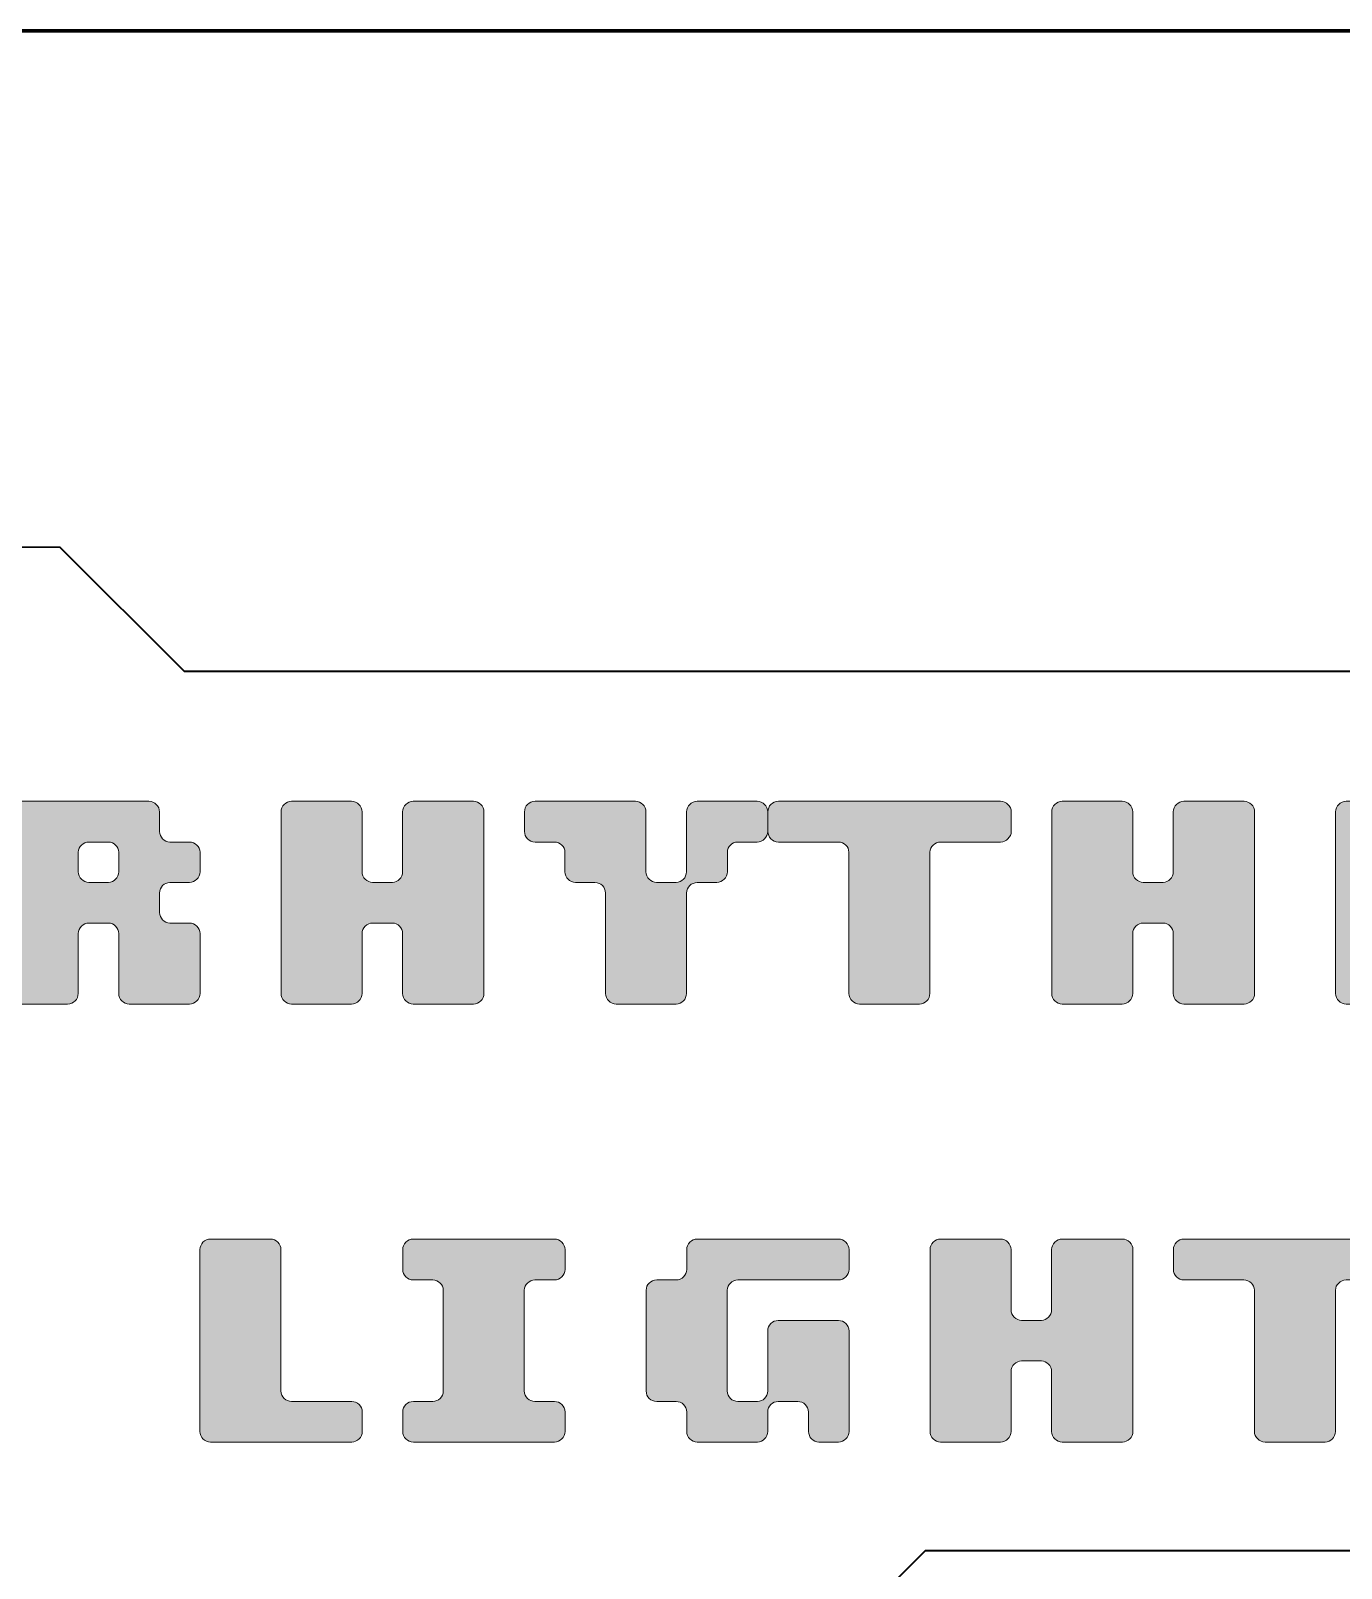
# Model space of a CAD drawing. Header units: millimetres. Extents: x -101 to 399, y 2 to 209.
# Drawn here: x 78.5 to 139, y 137.8 to 208.7 of the extents above; entities that cross this region are included whole.
import ezdxf

# ---------------------------------------------------------------- set-up
doc = ezdxf.new("R2010")
doc.units = ezdxf.units.MM
doc.header["$MEASUREMENT"] = 0
doc.layers.add('Layer 2 copy', color=7, linetype='Continuous')

# ---------------------------------------------------------------- blocks, each defined once
blk = doc.blocks.new('block 10')
at = {"color": 1, "lineweight": 70, "true_color": 0xff0000}
blk.add_open_spline([(398.696, 25.411), (398.696, 25.411), (395.696, 25.411), (395.696, 25.411), (395.696, 25.411), (395.696, 48.3), (395.696, 48.3), (395.696, 48.3), (398.696, 48.3), (398.696, 48.3), (398.696, 48.3), (398.696, 71.189), (398.696, 71.189), (398.696, 71.189), (395.696, 71.189), (395.696, 71.189), (395.696, 71.189), (395.696, 94.078), (395.696, 94.078), (395.696, 94.078), (398.696, 94.078), (398.696, 94.078), (398.696, 94.078), (398.696, 116.967), (398.696, 116.967), (398.696, 116.967), (395.696, 116.967), (395.696, 116.967), (395.696, 116.967), (395.696, 139.855), (395.696, 139.855), (395.696, 139.855), (398.696, 139.855), (398.696, 139.855), (398.696, 139.855), (398.696, 162.744), (398.696, 162.744), (398.696, 162.744), (395.696, 162.744), (395.696, 162.744), (395.696, 162.744), (395.696, 185.633), (395.696, 185.633), (395.696, 185.633), (398.696, 185.633), (398.696, 185.633), (398.696, 185.633), (398.696, 208.732), (398.696, 208.732), (398.696, 208.732), (395.696, 208.732), (395.696, 208.732), (395.696, 208.733), (-101.304, 208.733), (-101.304, 208.733), (-101.304, 208.733), (-101.304, 185.633), (-101.304, 185.633), (-101.304, 185.633), (-98.304, 185.633), (-98.304, 185.633), (-98.304, 185.633), (-98.304, 162.744), (-98.304, 162.744), (-98.304, 162.744), (-101.304, 162.744), (-101.304, 162.744), (-101.304, 162.744), (-101.304, 139.855), (-101.304, 139.855), (-101.304, 139.855), (-98.304, 139.855), (-98.304, 139.855), (-98.304, 139.855), (-98.304, 116.967), (-98.304, 116.967), (-98.304, 116.967), (-101.304, 116.967), (-101.304, 116.967), (-101.304, 116.967), (-101.304, 94.078), (-101.304, 94.078), (-101.304, 94.078), (-98.304, 94.078), (-98.304, 94.078), (-98.304, 94.078), (-98.304, 71.189), (-98.304, 71.189), (-98.304, 71.189), (-101.304, 71.189), (-101.304, 71.189), (-101.304, 71.189), (-101.304, 48.3), (-101.304, 48.3), (-101.304, 48.3), (-98.304, 48.3), (-98.304, 48.3), (-98.304, 48.3), (-98.304, 25.411), (-98.304, 25.411), (-98.304, 25.411), (-101.304, 25.411), (-101.304, 25.411), (-101.304, 25.411), (-101.304, 1.522), (-101.304, 1.522), (-101.304, 1.522), (398.696, 1.522), (398.696, 1.522), (398.696, 1.522), (398.696, 25.411), (398.696, 25.411)], degree=3, knots=[0, 0, 0, 0, 1, 1, 1, 2, 2, 2, 3, 3, 3, 4, 4, 4, 5, 5, 5, 6, 6, 6, 7, 7, 7, 8, 8, 8, 9, 9, 9, 10, 10, 10, 11, 11, 11, 12, 12, 12, 13, 13, 13, 14, 14, 14, 15, 15, 15, 16, 16, 16, 17, 17, 17, 18, 18, 18, 19, 19, 19, 20, 20, 20, 21, 21, 21, 22, 22, 22, 23, 23, 23, 24, 24, 24, 25, 25, 25, 26, 26, 26, 27, 27, 27, 28, 28, 28, 29, 29, 29, 30, 30, 30, 31, 31, 31, 32, 32, 32, 33, 33, 33, 34, 34, 34, 35, 35, 35, 36, 36, 36, 37, 37, 37, 37], dxfattribs=at)
blk = doc.blocks.new('block 11')
at = {"layer": 'Layer 2 copy', "true_color": 0xffffff}
h = blk.add_hatch(color=7, dxfattribs=at)
h.dxf.hatch_style = 2
edge = h.paths.add_edge_path()
edge.add_spline(control_points=[(76.952, 164.302), (76.952, 164.302), (76.952, 172.69), (76.952, 172.69), (76.952, 172.943), (77.171, 173.179), (77.441, 173.179), (77.441, 173.179), (83.959, 173.179), (83.959, 173.179), (84.212, 173.179), (84.447, 172.943), (84.447, 172.69), (84.447, 172.69), (84.447, 171.781), (84.447, 171.781), (84.447, 171.528), (84.666, 171.292), (84.919, 171.292), (84.919, 171.292), (85.829, 171.292), (85.829, 171.292), (86.081, 171.292), (86.317, 171.073), (86.317, 170.821), (86.317, 170.821), (86.317, 169.911), (86.317, 169.911), (86.317, 169.659), (86.081, 169.423), (85.829, 169.423), (85.829, 169.423), (84.919, 169.423), (84.919, 169.423), (84.666, 169.423), (84.447, 169.204), (84.447, 168.934), (84.447, 168.934), (84.447, 168.042), (84.447, 168.042), (84.447, 167.789), (84.666, 167.553), (84.919, 167.553), (84.919, 167.553), (85.829, 167.553), (85.829, 167.553), (86.081, 167.553), (86.317, 167.334), (86.317, 167.065), (86.317, 167.065), (86.317, 164.302), (86.317, 164.302), (86.317, 164.033), (86.081, 163.814), (85.829, 163.814), (85.829, 163.814), (83.05, 163.814), (83.05, 163.814), (82.797, 163.814), (82.561, 164.033), (82.561, 164.302), (82.561, 164.302), (82.561, 167.065), (82.561, 167.065), (82.561, 167.334), (82.342, 167.553), (82.089, 167.553), (82.089, 167.553), (81.18, 167.553), (81.18, 167.553), (80.927, 167.553), (80.691, 167.334), (80.691, 167.065), (80.691, 167.065), (80.691, 164.302), (80.691, 164.302), (80.691, 164.033), (80.472, 163.814), (80.203, 163.814), (80.203, 163.814), (77.441, 163.814), (77.441, 163.814), (77.171, 163.814), (76.952, 164.033), (76.952, 164.302)], knot_values=[0, 0, 0, 0, 1, 1, 1, 2, 2, 2, 3, 3, 3, 4, 4, 4, 5, 5, 5, 6, 6, 6, 7, 7, 7, 8, 8, 8, 9, 9, 9, 10, 10, 10, 11, 11, 11, 12, 12, 12, 13, 13, 13, 14, 14, 14, 15, 15, 15, 16, 16, 16, 17, 17, 17, 18, 18, 18, 19, 19, 19, 20, 20, 20, 21, 21, 21, 22, 22, 22, 23, 23, 23, 24, 24, 24, 25, 25, 25, 26, 26, 26, 27, 27, 27, 28, 28, 28, 28], degree=3, periodic=1)
edge = h.paths.add_edge_path()
edge.add_spline(control_points=[(82.089, 169.423), (82.342, 169.423), (82.561, 169.659), (82.561, 169.911), (82.561, 169.911), (82.561, 170.821), (82.561, 170.821), (82.561, 171.073), (82.342, 171.292), (82.089, 171.292), (82.089, 171.292), (81.18, 171.292), (81.18, 171.292), (80.927, 171.292), (80.691, 171.073), (80.691, 170.821), (80.691, 170.821), (80.691, 169.911), (80.691, 169.911), (80.691, 169.659), (80.927, 169.423), (81.18, 169.423), (81.18, 169.423), (82.089, 169.423), (82.089, 169.423)], knot_values=[0, 0, 0, 0, 1, 1, 1, 2, 2, 2, 3, 3, 3, 4, 4, 4, 5, 5, 5, 6, 6, 6, 7, 7, 7, 8, 8, 8, 8], degree=3, periodic=1)
h = blk.add_hatch(color=7, dxfattribs=at)
h.dxf.hatch_style = 2
edge = h.paths.add_edge_path()
edge.add_spline(control_points=[(90.057, 164.302), (90.057, 164.302), (90.057, 172.69), (90.057, 172.69), (90.057, 172.943), (90.276, 173.179), (90.545, 173.179), (90.545, 173.179), (93.307, 173.179), (93.307, 173.179), (93.577, 173.179), (93.796, 172.943), (93.796, 172.69), (93.796, 172.69), (93.796, 169.911), (93.796, 169.911), (93.796, 169.659), (94.032, 169.423), (94.284, 169.423), (94.284, 169.423), (95.194, 169.423), (95.194, 169.423), (95.447, 169.423), (95.665, 169.659), (95.665, 169.911), (95.665, 169.911), (95.665, 172.69), (95.665, 172.69), (95.665, 172.943), (95.901, 173.179), (96.154, 173.179), (96.154, 173.179), (98.933, 173.179), (98.933, 173.179), (99.186, 173.179), (99.421, 172.943), (99.421, 172.69), (99.421, 172.69), (99.421, 164.302), (99.421, 164.302), (99.421, 164.033), (99.186, 163.814), (98.933, 163.814), (98.933, 163.814), (96.154, 163.814), (96.154, 163.814), (95.901, 163.814), (95.665, 164.033), (95.665, 164.302), (95.665, 164.302), (95.665, 167.065), (95.665, 167.065), (95.665, 167.334), (95.447, 167.553), (95.194, 167.553), (95.194, 167.553), (94.284, 167.553), (94.284, 167.553), (94.032, 167.553), (93.796, 167.334), (93.796, 167.065), (93.796, 167.065), (93.796, 164.302), (93.796, 164.302), (93.796, 164.033), (93.577, 163.814), (93.307, 163.814), (93.307, 163.814), (90.545, 163.814), (90.545, 163.814), (90.276, 163.814), (90.057, 164.033), (90.057, 164.302)], knot_values=[0, 0, 0, 0, 1, 1, 1, 2, 2, 2, 3, 3, 3, 4, 4, 4, 5, 5, 5, 6, 6, 6, 7, 7, 7, 8, 8, 8, 9, 9, 9, 10, 10, 10, 11, 11, 11, 12, 12, 12, 13, 13, 13, 14, 14, 14, 15, 15, 15, 16, 16, 16, 17, 17, 17, 18, 18, 18, 19, 19, 19, 20, 20, 20, 21, 21, 21, 22, 22, 22, 23, 23, 23, 24, 24, 24, 24], degree=3, periodic=1)
h = blk.add_hatch(color=7, dxfattribs=at)
h.dxf.hatch_style = 2
edge = h.paths.add_edge_path()
edge.add_spline(control_points=[(105.031, 164.302), (105.031, 164.302), (105.031, 168.934), (105.031, 168.934), (105.031, 169.204), (104.812, 169.423), (104.542, 169.423), (104.542, 169.423), (103.649, 169.423), (103.649, 169.423), (103.38, 169.423), (103.161, 169.659), (103.161, 169.911), (103.161, 169.911), (103.161, 170.821), (103.161, 170.821), (103.161, 171.073), (102.942, 171.292), (102.673, 171.292), (102.673, 171.292), (101.78, 171.292), (101.78, 171.292), (101.51, 171.292), (101.291, 171.528), (101.291, 171.781), (101.291, 171.781), (101.291, 172.69), (101.291, 172.69), (101.291, 172.943), (101.51, 173.179), (101.78, 173.179), (101.78, 173.179), (106.412, 173.179), (106.412, 173.179), (106.681, 173.179), (106.9, 172.943), (106.9, 172.69), (106.9, 172.69), (106.9, 169.911), (106.9, 169.911), (106.9, 169.659), (107.136, 169.423), (107.389, 169.423), (107.389, 169.423), (108.298, 169.423), (108.298, 169.423), (108.551, 169.423), (108.77, 169.659), (108.77, 169.911), (108.77, 169.911), (108.77, 172.69), (108.77, 172.69), (108.77, 172.943), (109.006, 173.179), (109.258, 173.179), (109.258, 173.179), (112.037, 173.179), (112.037, 173.179), (112.29, 173.179), (112.526, 172.943), (112.526, 172.69), (112.526, 172.69), (112.526, 171.781), (112.526, 171.781), (112.526, 171.528), (112.29, 171.292), (112.037, 171.292), (112.037, 171.292), (111.128, 171.292), (111.128, 171.292), (110.875, 171.292), (110.656, 171.073), (110.656, 170.821), (110.656, 170.821), (110.656, 169.911), (110.656, 169.911), (110.656, 169.659), (110.42, 169.423), (110.168, 169.423), (110.168, 169.423), (109.258, 169.423), (109.258, 169.423), (109.006, 169.423), (108.77, 169.204), (108.77, 168.934), (108.77, 168.934), (108.77, 164.302), (108.77, 164.302), (108.77, 164.033), (108.551, 163.814), (108.298, 163.814), (108.298, 163.814), (105.519, 163.814), (105.519, 163.814), (105.266, 163.814), (105.031, 164.033), (105.031, 164.302)], knot_values=[0, 0, 0, 0, 1, 1, 1, 2, 2, 2, 3, 3, 3, 4, 4, 4, 5, 5, 5, 6, 6, 6, 7, 7, 7, 8, 8, 8, 9, 9, 9, 10, 10, 10, 11, 11, 11, 12, 12, 12, 13, 13, 13, 14, 14, 14, 15, 15, 15, 16, 16, 16, 17, 17, 17, 18, 18, 18, 19, 19, 19, 20, 20, 20, 21, 21, 21, 22, 22, 22, 23, 23, 23, 24, 24, 24, 25, 25, 25, 26, 26, 26, 27, 27, 27, 28, 28, 28, 29, 29, 29, 30, 30, 30, 31, 31, 31, 32, 32, 32, 32], degree=3, periodic=1)
h = blk.add_hatch(color=7, dxfattribs=at)
h.dxf.hatch_style = 2
edge = h.paths.add_edge_path()
edge.add_spline(control_points=[(116.265, 164.302), (116.265, 164.302), (116.265, 170.821), (116.265, 170.821), (116.265, 171.073), (116.046, 171.292), (115.777, 171.292), (115.777, 171.292), (113.015, 171.292), (113.015, 171.292), (112.745, 171.292), (112.526, 171.528), (112.526, 171.781), (112.526, 171.781), (112.526, 172.69), (112.526, 172.69), (112.526, 172.943), (112.745, 173.179), (113.015, 173.179), (113.015, 173.179), (123.272, 173.179), (123.272, 173.179), (123.525, 173.179), (123.761, 172.943), (123.761, 172.69), (123.761, 172.69), (123.761, 171.781), (123.761, 171.781), (123.761, 171.528), (123.525, 171.292), (123.272, 171.292), (123.272, 171.292), (120.493, 171.292), (120.493, 171.292), (120.241, 171.292), (120.005, 171.073), (120.005, 170.821), (120.005, 170.821), (120.005, 164.302), (120.005, 164.302), (120.005, 164.033), (119.786, 163.814), (119.533, 163.814), (119.533, 163.814), (116.754, 163.814), (116.754, 163.814), (116.501, 163.814), (116.265, 164.033), (116.265, 164.302)], knot_values=[0, 0, 0, 0, 1, 1, 1, 2, 2, 2, 3, 3, 3, 4, 4, 4, 5, 5, 5, 6, 6, 6, 7, 7, 7, 8, 8, 8, 9, 9, 9, 10, 10, 10, 11, 11, 11, 12, 12, 12, 13, 13, 13, 14, 14, 14, 15, 15, 15, 16, 16, 16, 16], degree=3, periodic=1)
h = blk.add_hatch(color=7, dxfattribs=at)
h.dxf.hatch_style = 2
edge = h.paths.add_edge_path()
edge.add_spline(control_points=[(125.631, 164.302), (125.631, 164.302), (125.631, 172.69), (125.631, 172.69), (125.631, 172.943), (125.85, 173.179), (126.119, 173.179), (126.119, 173.179), (128.882, 173.179), (128.882, 173.179), (129.151, 173.179), (129.37, 172.943), (129.37, 172.69), (129.37, 172.69), (129.37, 169.911), (129.37, 169.911), (129.37, 169.659), (129.606, 169.423), (129.858, 169.423), (129.858, 169.423), (130.768, 169.423), (130.768, 169.423), (131.021, 169.423), (131.24, 169.659), (131.24, 169.911), (131.24, 169.911), (131.24, 172.69), (131.24, 172.69), (131.24, 172.943), (131.475, 173.179), (131.728, 173.179), (131.728, 173.179), (134.507, 173.179), (134.507, 173.179), (134.76, 173.179), (134.996, 172.943), (134.996, 172.69), (134.996, 172.69), (134.996, 164.302), (134.996, 164.302), (134.996, 164.033), (134.76, 163.814), (134.507, 163.814), (134.507, 163.814), (131.728, 163.814), (131.728, 163.814), (131.475, 163.814), (131.24, 164.033), (131.24, 164.302), (131.24, 164.302), (131.24, 167.065), (131.24, 167.065), (131.24, 167.334), (131.021, 167.553), (130.768, 167.553), (130.768, 167.553), (129.858, 167.553), (129.858, 167.553), (129.606, 167.553), (129.37, 167.334), (129.37, 167.065), (129.37, 167.065), (129.37, 164.302), (129.37, 164.302), (129.37, 164.033), (129.151, 163.814), (128.882, 163.814), (128.882, 163.814), (126.119, 163.814), (126.119, 163.814), (125.85, 163.814), (125.631, 164.033), (125.631, 164.302)], knot_values=[0, 0, 0, 0, 1, 1, 1, 2, 2, 2, 3, 3, 3, 4, 4, 4, 5, 5, 5, 6, 6, 6, 7, 7, 7, 8, 8, 8, 9, 9, 9, 10, 10, 10, 11, 11, 11, 12, 12, 12, 13, 13, 13, 14, 14, 14, 15, 15, 15, 16, 16, 16, 17, 17, 17, 18, 18, 18, 19, 19, 19, 20, 20, 20, 21, 21, 21, 22, 22, 22, 23, 23, 23, 24, 24, 24, 24], degree=3, periodic=1)
h = blk.add_hatch(color=7, dxfattribs=at)
h.dxf.hatch_style = 2
edge = h.paths.add_edge_path()
edge.add_spline(control_points=[(138.735, 164.302), (138.735, 164.302), (138.735, 172.69), (138.735, 172.69), (138.735, 172.943), (138.954, 173.179), (139.224, 173.179), (139.224, 173.179), (140.116, 173.179), (140.116, 173.179), (140.386, 173.179), (140.605, 172.943), (140.605, 172.69), (140.605, 172.69), (140.605, 171.781), (140.605, 171.781), (140.605, 171.528), (140.84, 171.292), (141.093, 171.292), (141.093, 171.292), (141.986, 171.292), (141.986, 171.292), (142.255, 171.292), (142.474, 171.073), (142.474, 170.821), (142.474, 170.821), (142.474, 169.911), (142.474, 169.911), (142.474, 169.659), (142.71, 169.423), (142.963, 169.423), (142.963, 169.423), (143.872, 169.423), (143.872, 169.423), (144.125, 169.423), (144.344, 169.659), (144.344, 169.911), (144.344, 169.911), (144.344, 170.821), (144.344, 170.821), (144.344, 171.073), (144.58, 171.292), (144.833, 171.292), (144.833, 171.292), (145.742, 171.292), (145.742, 171.292), (145.995, 171.292), (146.23, 171.528), (146.23, 171.781), (146.23, 171.781), (146.23, 172.69), (146.23, 172.69), (146.23, 172.943), (146.449, 173.179), (146.702, 173.179), (146.702, 173.179), (149.481, 173.179), (149.481, 173.179), (149.734, 173.179), (149.97, 172.943), (149.97, 172.69), (149.97, 172.69), (149.97, 164.302), (149.97, 164.302), (149.97, 164.033), (149.734, 163.814), (149.481, 163.814), (149.481, 163.814), (146.702, 163.814), (146.702, 163.814), (146.449, 163.814), (146.23, 164.033), (146.23, 164.302), (146.23, 164.302), (146.23, 167.065), (146.23, 167.065), (146.23, 167.334), (145.995, 167.553), (145.742, 167.553), (145.742, 167.553), (144.833, 167.553), (144.833, 167.553), (144.58, 167.553), (144.344, 167.334), (144.344, 167.065), (144.344, 167.065), (144.344, 166.172), (144.344, 166.172), (144.344, 165.903), (144.125, 165.684), (143.872, 165.684), (143.872, 165.684), (142.963, 165.684), (142.963, 165.684), (142.71, 165.684), (142.474, 165.903), (142.474, 166.172), (142.474, 166.172), (142.474, 167.065), (142.474, 167.065), (142.474, 167.334), (142.255, 167.553), (141.986, 167.553), (141.986, 167.553), (141.093, 167.553), (141.093, 167.553), (140.84, 167.553), (140.605, 167.334), (140.605, 167.065), (140.605, 167.065), (140.605, 164.302), (140.605, 164.302), (140.605, 164.033), (140.386, 163.814), (140.116, 163.814), (140.116, 163.814), (139.224, 163.814), (139.224, 163.814), (138.954, 163.814), (138.735, 164.033), (138.735, 164.302)], knot_values=[0, 0, 0, 0, 1, 1, 1, 2, 2, 2, 3, 3, 3, 4, 4, 4, 5, 5, 5, 6, 6, 6, 7, 7, 7, 8, 8, 8, 9, 9, 9, 10, 10, 10, 11, 11, 11, 12, 12, 12, 13, 13, 13, 14, 14, 14, 15, 15, 15, 16, 16, 16, 17, 17, 17, 18, 18, 18, 19, 19, 19, 20, 20, 20, 21, 21, 21, 22, 22, 22, 23, 23, 23, 24, 24, 24, 25, 25, 25, 26, 26, 26, 27, 27, 27, 28, 28, 28, 29, 29, 29, 30, 30, 30, 31, 31, 31, 32, 32, 32, 33, 33, 33, 34, 34, 34, 35, 35, 35, 36, 36, 36, 37, 37, 37, 38, 38, 38, 39, 39, 39, 40, 40, 40, 40], degree=3, periodic=1)
h = blk.add_hatch(color=7, dxfattribs=at)
h.dxf.hatch_style = 2
edge = h.paths.add_edge_path()
edge.add_spline(control_points=[(86.309, 144.09), (86.309, 144.09), (86.309, 152.478), (86.309, 152.478), (86.309, 152.73), (86.528, 152.966), (86.797, 152.966), (86.797, 152.966), (89.56, 152.966), (89.56, 152.966), (89.829, 152.966), (90.048, 152.73), (90.048, 152.478), (90.048, 152.478), (90.048, 145.959), (90.048, 145.959), (90.048, 145.69), (90.284, 145.471), (90.537, 145.471), (90.537, 145.471), (93.316, 145.471), (93.316, 145.471), (93.568, 145.471), (93.804, 145.252), (93.804, 144.983), (93.804, 144.983), (93.804, 144.09), (93.804, 144.09), (93.804, 143.82), (93.568, 143.601), (93.316, 143.601), (93.316, 143.601), (86.797, 143.601), (86.797, 143.601), (86.528, 143.601), (86.309, 143.82), (86.309, 144.09)], knot_values=[0, 0, 0, 0, 1, 1, 1, 2, 2, 2, 3, 3, 3, 4, 4, 4, 5, 5, 5, 6, 6, 6, 7, 7, 7, 8, 8, 8, 9, 9, 9, 10, 10, 10, 11, 11, 11, 12, 12, 12, 12], degree=3, periodic=1)
h = blk.add_hatch(color=7, dxfattribs=at)
h.dxf.hatch_style = 2
edge = h.paths.add_edge_path()
edge.add_spline(control_points=[(95.674, 144.09), (95.674, 144.09), (95.674, 144.983), (95.674, 144.983), (95.674, 145.252), (95.893, 145.471), (96.163, 145.471), (96.163, 145.471), (97.055, 145.471), (97.055, 145.471), (97.325, 145.471), (97.544, 145.69), (97.544, 145.959), (97.544, 145.959), (97.544, 150.608), (97.544, 150.608), (97.544, 150.861), (97.325, 151.08), (97.055, 151.08), (97.055, 151.08), (96.163, 151.08), (96.163, 151.08), (95.893, 151.08), (95.674, 151.316), (95.674, 151.568), (95.674, 151.568), (95.674, 152.478), (95.674, 152.478), (95.674, 152.73), (95.893, 152.966), (96.163, 152.966), (96.163, 152.966), (102.681, 152.966), (102.681, 152.966), (102.934, 152.966), (103.169, 152.73), (103.169, 152.478), (103.169, 152.478), (103.169, 151.568), (103.169, 151.568), (103.169, 151.316), (102.934, 151.08), (102.681, 151.08), (102.681, 151.08), (101.772, 151.08), (101.772, 151.08), (101.519, 151.08), (101.283, 150.861), (101.283, 150.608), (101.283, 150.608), (101.283, 145.959), (101.283, 145.959), (101.283, 145.69), (101.519, 145.471), (101.772, 145.471), (101.772, 145.471), (102.681, 145.471), (102.681, 145.471), (102.934, 145.471), (103.169, 145.252), (103.169, 144.983), (103.169, 144.983), (103.169, 144.09), (103.169, 144.09), (103.169, 143.82), (102.934, 143.601), (102.681, 143.601), (102.681, 143.601), (96.163, 143.601), (96.163, 143.601), (95.893, 143.601), (95.674, 143.82), (95.674, 144.09)], knot_values=[0, 0, 0, 0, 1, 1, 1, 2, 2, 2, 3, 3, 3, 4, 4, 4, 5, 5, 5, 6, 6, 6, 7, 7, 7, 8, 8, 8, 9, 9, 9, 10, 10, 10, 11, 11, 11, 12, 12, 12, 13, 13, 13, 14, 14, 14, 15, 15, 15, 16, 16, 16, 17, 17, 17, 18, 18, 18, 19, 19, 19, 20, 20, 20, 21, 21, 21, 22, 22, 22, 23, 23, 23, 24, 24, 24, 24], degree=3, periodic=1)
h = blk.add_hatch(color=7, dxfattribs=at)
h.dxf.hatch_style = 2
edge = h.paths.add_edge_path()
edge.add_spline(control_points=[(108.779, 144.09), (108.779, 144.09), (108.779, 144.983), (108.779, 144.983), (108.779, 145.252), (108.56, 145.471), (108.29, 145.471), (108.29, 145.471), (107.397, 145.471), (107.397, 145.471), (107.128, 145.471), (106.909, 145.69), (106.909, 145.959), (106.909, 145.959), (106.909, 150.608), (106.909, 150.608), (106.909, 150.861), (107.128, 151.08), (107.397, 151.08), (107.397, 151.08), (108.29, 151.08), (108.29, 151.08), (108.56, 151.08), (108.779, 151.316), (108.779, 151.568), (108.779, 151.568), (108.779, 152.478), (108.779, 152.478), (108.779, 152.73), (109.014, 152.966), (109.267, 152.966), (109.267, 152.966), (115.785, 152.966), (115.785, 152.966), (116.038, 152.966), (116.274, 152.73), (116.274, 152.478), (116.274, 152.478), (116.274, 151.568), (116.274, 151.568), (116.274, 151.316), (116.038, 151.08), (115.785, 151.08), (115.785, 151.08), (111.137, 151.08), (111.137, 151.08), (110.884, 151.08), (110.648, 150.861), (110.648, 150.608), (110.648, 150.608), (110.648, 145.959), (110.648, 145.959), (110.648, 145.69), (110.884, 145.471), (111.137, 145.471), (111.137, 145.471), (112.046, 145.471), (112.046, 145.471), (112.299, 145.471), (112.518, 145.69), (112.518, 145.959), (112.518, 145.959), (112.518, 148.722), (112.518, 148.722), (112.518, 148.991), (112.754, 149.21), (113.006, 149.21), (113.006, 149.21), (115.785, 149.21), (115.785, 149.21), (116.038, 149.21), (116.274, 148.991), (116.274, 148.722), (116.274, 148.722), (116.274, 144.09), (116.274, 144.09), (116.274, 143.82), (116.038, 143.601), (115.785, 143.601), (115.785, 143.601), (114.876, 143.601), (114.876, 143.601), (114.623, 143.601), (114.404, 143.82), (114.404, 144.09), (114.404, 144.09), (114.404, 144.983), (114.404, 144.983), (114.404, 145.252), (114.168, 145.471), (113.916, 145.471), (113.916, 145.471), (113.006, 145.471), (113.006, 145.471), (112.754, 145.471), (112.518, 145.252), (112.518, 144.983), (112.518, 144.983), (112.518, 144.09), (112.518, 144.09), (112.518, 143.82), (112.299, 143.601), (112.046, 143.601), (112.046, 143.601), (109.267, 143.601), (109.267, 143.601), (109.014, 143.601), (108.779, 143.82), (108.779, 144.09)], knot_values=[0, 0, 0, 0, 1, 1, 1, 2, 2, 2, 3, 3, 3, 4, 4, 4, 5, 5, 5, 6, 6, 6, 7, 7, 7, 8, 8, 8, 9, 9, 9, 10, 10, 10, 11, 11, 11, 12, 12, 12, 13, 13, 13, 14, 14, 14, 15, 15, 15, 16, 16, 16, 17, 17, 17, 18, 18, 18, 19, 19, 19, 20, 20, 20, 21, 21, 21, 22, 22, 22, 23, 23, 23, 24, 24, 24, 25, 25, 25, 26, 26, 26, 27, 27, 27, 28, 28, 28, 29, 29, 29, 30, 30, 30, 31, 31, 31, 32, 32, 32, 33, 33, 33, 34, 34, 34, 35, 35, 35, 36, 36, 36, 36], degree=3, periodic=1)
h = blk.add_hatch(color=7, dxfattribs=at)
h.dxf.hatch_style = 2
edge = h.paths.add_edge_path()
edge.add_spline(control_points=[(120.014, 144.09), (120.014, 144.09), (120.014, 152.478), (120.014, 152.478), (120.014, 152.73), (120.232, 152.966), (120.502, 152.966), (120.502, 152.966), (123.264, 152.966), (123.264, 152.966), (123.534, 152.966), (123.753, 152.73), (123.753, 152.478), (123.753, 152.478), (123.753, 149.699), (123.753, 149.699), (123.753, 149.446), (123.988, 149.21), (124.241, 149.21), (124.241, 149.21), (125.151, 149.21), (125.151, 149.21), (125.403, 149.21), (125.622, 149.446), (125.622, 149.699), (125.622, 149.699), (125.622, 152.478), (125.622, 152.478), (125.622, 152.73), (125.858, 152.966), (126.111, 152.966), (126.111, 152.966), (128.89, 152.966), (128.89, 152.966), (129.143, 152.966), (129.378, 152.73), (129.378, 152.478), (129.378, 152.478), (129.378, 144.09), (129.378, 144.09), (129.378, 143.82), (129.143, 143.601), (128.89, 143.601), (128.89, 143.601), (126.111, 143.601), (126.111, 143.601), (125.858, 143.601), (125.622, 143.82), (125.622, 144.09), (125.622, 144.09), (125.622, 146.852), (125.622, 146.852), (125.622, 147.122), (125.403, 147.341), (125.151, 147.341), (125.151, 147.341), (124.241, 147.341), (124.241, 147.341), (123.988, 147.341), (123.753, 147.122), (123.753, 146.852), (123.753, 146.852), (123.753, 144.09), (123.753, 144.09), (123.753, 143.82), (123.534, 143.601), (123.264, 143.601), (123.264, 143.601), (120.502, 143.601), (120.502, 143.601), (120.232, 143.601), (120.014, 143.82), (120.014, 144.09)], knot_values=[0, 0, 0, 0, 1, 1, 1, 2, 2, 2, 3, 3, 3, 4, 4, 4, 5, 5, 5, 6, 6, 6, 7, 7, 7, 8, 8, 8, 9, 9, 9, 10, 10, 10, 11, 11, 11, 12, 12, 12, 13, 13, 13, 14, 14, 14, 15, 15, 15, 16, 16, 16, 17, 17, 17, 18, 18, 18, 19, 19, 19, 20, 20, 20, 21, 21, 21, 22, 22, 22, 23, 23, 23, 24, 24, 24, 24], degree=3, periodic=1)
h = blk.add_hatch(color=7, dxfattribs=at)
h.dxf.hatch_style = 2
edge = h.paths.add_edge_path()
edge.add_spline(control_points=[(134.987, 144.09), (134.987, 144.09), (134.987, 150.608), (134.987, 150.608), (134.987, 150.861), (134.769, 151.08), (134.499, 151.08), (134.499, 151.08), (131.737, 151.08), (131.737, 151.08), (131.467, 151.08), (131.248, 151.316), (131.248, 151.568), (131.248, 151.568), (131.248, 152.478), (131.248, 152.478), (131.248, 152.73), (131.467, 152.966), (131.737, 152.966), (131.737, 152.966), (141.994, 152.966), (141.994, 152.966), (142.247, 152.966), (142.483, 152.73), (142.483, 152.478), (142.483, 152.478), (142.483, 151.568), (142.483, 151.568), (142.483, 151.316), (142.247, 151.08), (141.994, 151.08), (141.994, 151.08), (139.215, 151.08), (139.215, 151.08), (138.963, 151.08), (138.727, 150.861), (138.727, 150.608), (138.727, 150.608), (138.727, 144.09), (138.727, 144.09), (138.727, 143.82), (138.508, 143.601), (138.255, 143.601), (138.255, 143.601), (135.476, 143.601), (135.476, 143.601), (135.223, 143.601), (134.987, 143.82), (134.987, 144.09)], knot_values=[0, 0, 0, 0, 1, 1, 1, 2, 2, 2, 3, 3, 3, 4, 4, 4, 5, 5, 5, 6, 6, 6, 7, 7, 7, 8, 8, 8, 9, 9, 9, 10, 10, 10, 11, 11, 11, 12, 12, 12, 13, 13, 13, 14, 14, 14, 15, 15, 15, 16, 16, 16, 16], degree=3, periodic=1)
at = {"layer": 'Layer 2 copy', "lineweight": 0}
for points, knots in [([(76.952, 164.302), (76.952, 164.302), (76.952, 172.69), (76.952, 172.69), (76.952, 172.943), (77.171, 173.179), (77.441, 173.179), (77.441, 173.179), (83.959, 173.179), (83.959, 173.179), (84.212, 173.179), (84.447, 172.943), (84.447, 172.69), (84.447, 172.69), (84.447, 171.781), (84.447, 171.781), (84.447, 171.528), (84.666, 171.292), (84.919, 171.292), (84.919, 171.292), (85.829, 171.292), (85.829, 171.292), (86.081, 171.292), (86.317, 171.073), (86.317, 170.821), (86.317, 170.821), (86.317, 169.911), (86.317, 169.911), (86.317, 169.659), (86.081, 169.423), (85.829, 169.423), (85.829, 169.423), (84.919, 169.423), (84.919, 169.423), (84.666, 169.423), (84.447, 169.204), (84.447, 168.934), (84.447, 168.934), (84.447, 168.042), (84.447, 168.042), (84.447, 167.789), (84.666, 167.553), (84.919, 167.553), (84.919, 167.553), (85.829, 167.553), (85.829, 167.553), (86.081, 167.553), (86.317, 167.334), (86.317, 167.065), (86.317, 167.065), (86.317, 164.302), (86.317, 164.302), (86.317, 164.033), (86.081, 163.814), (85.829, 163.814), (85.829, 163.814), (83.05, 163.814), (83.05, 163.814), (82.797, 163.814), (82.561, 164.033), (82.561, 164.302), (82.561, 164.302), (82.561, 167.065), (82.561, 167.065), (82.561, 167.334), (82.342, 167.553), (82.089, 167.553), (82.089, 167.553), (81.18, 167.553), (81.18, 167.553), (80.927, 167.553), (80.691, 167.334), (80.691, 167.065), (80.691, 167.065), (80.691, 164.302), (80.691, 164.302), (80.691, 164.033), (80.472, 163.814), (80.203, 163.814), (80.203, 163.814), (77.441, 163.814), (77.441, 163.814), (77.171, 163.814), (76.952, 164.033), (76.952, 164.302)], [0, 0, 0, 0, 1, 1, 1, 2, 2, 2, 3, 3, 3, 4, 4, 4, 5, 5, 5, 6, 6, 6, 7, 7, 7, 8, 8, 8, 9, 9, 9, 10, 10, 10, 11, 11, 11, 12, 12, 12, 13, 13, 13, 14, 14, 14, 15, 15, 15, 16, 16, 16, 17, 17, 17, 18, 18, 18, 19, 19, 19, 20, 20, 20, 21, 21, 21, 22, 22, 22, 23, 23, 23, 24, 24, 24, 25, 25, 25, 26, 26, 26, 27, 27, 27, 28, 28, 28, 28]), ([(90.057, 164.302), (90.057, 164.302), (90.057, 172.69), (90.057, 172.69), (90.057, 172.943), (90.276, 173.179), (90.545, 173.179), (90.545, 173.179), (93.307, 173.179), (93.307, 173.179), (93.577, 173.179), (93.796, 172.943), (93.796, 172.69), (93.796, 172.69), (93.796, 169.911), (93.796, 169.911), (93.796, 169.659), (94.032, 169.423), (94.284, 169.423), (94.284, 169.423), (95.194, 169.423), (95.194, 169.423), (95.447, 169.423), (95.665, 169.659), (95.665, 169.911), (95.665, 169.911), (95.665, 172.69), (95.665, 172.69), (95.665, 172.943), (95.901, 173.179), (96.154, 173.179), (96.154, 173.179), (98.933, 173.179), (98.933, 173.179), (99.186, 173.179), (99.421, 172.943), (99.421, 172.69), (99.421, 172.69), (99.421, 164.302), (99.421, 164.302), (99.421, 164.033), (99.186, 163.814), (98.933, 163.814), (98.933, 163.814), (96.154, 163.814), (96.154, 163.814), (95.901, 163.814), (95.665, 164.033), (95.665, 164.302), (95.665, 164.302), (95.665, 167.065), (95.665, 167.065), (95.665, 167.334), (95.447, 167.553), (95.194, 167.553), (95.194, 167.553), (94.284, 167.553), (94.284, 167.553), (94.032, 167.553), (93.796, 167.334), (93.796, 167.065), (93.796, 167.065), (93.796, 164.302), (93.796, 164.302), (93.796, 164.033), (93.577, 163.814), (93.307, 163.814), (93.307, 163.814), (90.545, 163.814), (90.545, 163.814), (90.276, 163.814), (90.057, 164.033), (90.057, 164.302)], [0, 0, 0, 0, 1, 1, 1, 2, 2, 2, 3, 3, 3, 4, 4, 4, 5, 5, 5, 6, 6, 6, 7, 7, 7, 8, 8, 8, 9, 9, 9, 10, 10, 10, 11, 11, 11, 12, 12, 12, 13, 13, 13, 14, 14, 14, 15, 15, 15, 16, 16, 16, 17, 17, 17, 18, 18, 18, 19, 19, 19, 20, 20, 20, 21, 21, 21, 22, 22, 22, 23, 23, 23, 24, 24, 24, 24]), ([(105.031, 164.302), (105.031, 164.302), (105.031, 168.934), (105.031, 168.934), (105.031, 169.204), (104.812, 169.423), (104.542, 169.423), (104.542, 169.423), (103.649, 169.423), (103.649, 169.423), (103.38, 169.423), (103.161, 169.659), (103.161, 169.911), (103.161, 169.911), (103.161, 170.821), (103.161, 170.821), (103.161, 171.073), (102.942, 171.292), (102.673, 171.292), (102.673, 171.292), (101.78, 171.292), (101.78, 171.292), (101.51, 171.292), (101.291, 171.528), (101.291, 171.781), (101.291, 171.781), (101.291, 172.69), (101.291, 172.69), (101.291, 172.943), (101.51, 173.179), (101.78, 173.179), (101.78, 173.179), (106.412, 173.179), (106.412, 173.179), (106.681, 173.179), (106.9, 172.943), (106.9, 172.69), (106.9, 172.69), (106.9, 169.911), (106.9, 169.911), (106.9, 169.659), (107.136, 169.423), (107.389, 169.423), (107.389, 169.423), (108.298, 169.423), (108.298, 169.423), (108.551, 169.423), (108.77, 169.659), (108.77, 169.911), (108.77, 169.911), (108.77, 172.69), (108.77, 172.69), (108.77, 172.943), (109.006, 173.179), (109.258, 173.179), (109.258, 173.179), (112.037, 173.179), (112.037, 173.179), (112.29, 173.179), (112.526, 172.943), (112.526, 172.69), (112.526, 172.69), (112.526, 171.781), (112.526, 171.781), (112.526, 171.528), (112.29, 171.292), (112.037, 171.292), (112.037, 171.292), (111.128, 171.292), (111.128, 171.292), (110.875, 171.292), (110.656, 171.073), (110.656, 170.821), (110.656, 170.821), (110.656, 169.911), (110.656, 169.911), (110.656, 169.659), (110.42, 169.423), (110.168, 169.423), (110.168, 169.423), (109.258, 169.423), (109.258, 169.423), (109.006, 169.423), (108.77, 169.204), (108.77, 168.934), (108.77, 168.934), (108.77, 164.302), (108.77, 164.302), (108.77, 164.033), (108.551, 163.814), (108.298, 163.814), (108.298, 163.814), (105.519, 163.814), (105.519, 163.814), (105.266, 163.814), (105.031, 164.033), (105.031, 164.302)], [0, 0, 0, 0, 1, 1, 1, 2, 2, 2, 3, 3, 3, 4, 4, 4, 5, 5, 5, 6, 6, 6, 7, 7, 7, 8, 8, 8, 9, 9, 9, 10, 10, 10, 11, 11, 11, 12, 12, 12, 13, 13, 13, 14, 14, 14, 15, 15, 15, 16, 16, 16, 17, 17, 17, 18, 18, 18, 19, 19, 19, 20, 20, 20, 21, 21, 21, 22, 22, 22, 23, 23, 23, 24, 24, 24, 25, 25, 25, 26, 26, 26, 27, 27, 27, 28, 28, 28, 29, 29, 29, 30, 30, 30, 31, 31, 31, 32, 32, 32, 32]), ([(116.265, 164.302), (116.265, 164.302), (116.265, 170.821), (116.265, 170.821), (116.265, 171.073), (116.046, 171.292), (115.777, 171.292), (115.777, 171.292), (113.015, 171.292), (113.015, 171.292), (112.745, 171.292), (112.526, 171.528), (112.526, 171.781), (112.526, 171.781), (112.526, 172.69), (112.526, 172.69), (112.526, 172.943), (112.745, 173.179), (113.015, 173.179), (113.015, 173.179), (123.272, 173.179), (123.272, 173.179), (123.525, 173.179), (123.761, 172.943), (123.761, 172.69), (123.761, 172.69), (123.761, 171.781), (123.761, 171.781), (123.761, 171.528), (123.525, 171.292), (123.272, 171.292), (123.272, 171.292), (120.493, 171.292), (120.493, 171.292), (120.241, 171.292), (120.005, 171.073), (120.005, 170.821), (120.005, 170.821), (120.005, 164.302), (120.005, 164.302), (120.005, 164.033), (119.786, 163.814), (119.533, 163.814), (119.533, 163.814), (116.754, 163.814), (116.754, 163.814), (116.501, 163.814), (116.265, 164.033), (116.265, 164.302)], [0, 0, 0, 0, 1, 1, 1, 2, 2, 2, 3, 3, 3, 4, 4, 4, 5, 5, 5, 6, 6, 6, 7, 7, 7, 8, 8, 8, 9, 9, 9, 10, 10, 10, 11, 11, 11, 12, 12, 12, 13, 13, 13, 14, 14, 14, 15, 15, 15, 16, 16, 16, 16]), ([(125.631, 164.302), (125.631, 164.302), (125.631, 172.69), (125.631, 172.69), (125.631, 172.943), (125.85, 173.179), (126.119, 173.179), (126.119, 173.179), (128.882, 173.179), (128.882, 173.179), (129.151, 173.179), (129.37, 172.943), (129.37, 172.69), (129.37, 172.69), (129.37, 169.911), (129.37, 169.911), (129.37, 169.659), (129.606, 169.423), (129.858, 169.423), (129.858, 169.423), (130.768, 169.423), (130.768, 169.423), (131.021, 169.423), (131.24, 169.659), (131.24, 169.911), (131.24, 169.911), (131.24, 172.69), (131.24, 172.69), (131.24, 172.943), (131.475, 173.179), (131.728, 173.179), (131.728, 173.179), (134.507, 173.179), (134.507, 173.179), (134.76, 173.179), (134.996, 172.943), (134.996, 172.69), (134.996, 172.69), (134.996, 164.302), (134.996, 164.302), (134.996, 164.033), (134.76, 163.814), (134.507, 163.814), (134.507, 163.814), (131.728, 163.814), (131.728, 163.814), (131.475, 163.814), (131.24, 164.033), (131.24, 164.302), (131.24, 164.302), (131.24, 167.065), (131.24, 167.065), (131.24, 167.334), (131.021, 167.553), (130.768, 167.553), (130.768, 167.553), (129.858, 167.553), (129.858, 167.553), (129.606, 167.553), (129.37, 167.334), (129.37, 167.065), (129.37, 167.065), (129.37, 164.302), (129.37, 164.302), (129.37, 164.033), (129.151, 163.814), (128.882, 163.814), (128.882, 163.814), (126.119, 163.814), (126.119, 163.814), (125.85, 163.814), (125.631, 164.033), (125.631, 164.302)], [0, 0, 0, 0, 1, 1, 1, 2, 2, 2, 3, 3, 3, 4, 4, 4, 5, 5, 5, 6, 6, 6, 7, 7, 7, 8, 8, 8, 9, 9, 9, 10, 10, 10, 11, 11, 11, 12, 12, 12, 13, 13, 13, 14, 14, 14, 15, 15, 15, 16, 16, 16, 17, 17, 17, 18, 18, 18, 19, 19, 19, 20, 20, 20, 21, 21, 21, 22, 22, 22, 23, 23, 23, 24, 24, 24, 24]), ([(138.735, 164.302), (138.735, 164.302), (138.735, 172.69), (138.735, 172.69), (138.735, 172.943), (138.954, 173.179), (139.224, 173.179), (139.224, 173.179), (140.116, 173.179), (140.116, 173.179), (140.386, 173.179), (140.605, 172.943), (140.605, 172.69), (140.605, 172.69), (140.605, 171.781), (140.605, 171.781), (140.605, 171.528), (140.84, 171.292), (141.093, 171.292), (141.093, 171.292), (141.986, 171.292), (141.986, 171.292), (142.255, 171.292), (142.474, 171.073), (142.474, 170.821), (142.474, 170.821), (142.474, 169.911), (142.474, 169.911), (142.474, 169.659), (142.71, 169.423), (142.963, 169.423), (142.963, 169.423), (143.872, 169.423), (143.872, 169.423), (144.125, 169.423), (144.344, 169.659), (144.344, 169.911), (144.344, 169.911), (144.344, 170.821), (144.344, 170.821), (144.344, 171.073), (144.58, 171.292), (144.833, 171.292), (144.833, 171.292), (145.742, 171.292), (145.742, 171.292), (145.995, 171.292), (146.23, 171.528), (146.23, 171.781), (146.23, 171.781), (146.23, 172.69), (146.23, 172.69), (146.23, 172.943), (146.449, 173.179), (146.702, 173.179), (146.702, 173.179), (149.481, 173.179), (149.481, 173.179), (149.734, 173.179), (149.97, 172.943), (149.97, 172.69), (149.97, 172.69), (149.97, 164.302), (149.97, 164.302), (149.97, 164.033), (149.734, 163.814), (149.481, 163.814), (149.481, 163.814), (146.702, 163.814), (146.702, 163.814), (146.449, 163.814), (146.23, 164.033), (146.23, 164.302), (146.23, 164.302), (146.23, 167.065), (146.23, 167.065), (146.23, 167.334), (145.995, 167.553), (145.742, 167.553), (145.742, 167.553), (144.833, 167.553), (144.833, 167.553), (144.58, 167.553), (144.344, 167.334), (144.344, 167.065), (144.344, 167.065), (144.344, 166.172), (144.344, 166.172), (144.344, 165.903), (144.125, 165.684), (143.872, 165.684), (143.872, 165.684), (142.963, 165.684), (142.963, 165.684), (142.71, 165.684), (142.474, 165.903), (142.474, 166.172), (142.474, 166.172), (142.474, 167.065), (142.474, 167.065), (142.474, 167.334), (142.255, 167.553), (141.986, 167.553), (141.986, 167.553), (141.093, 167.553), (141.093, 167.553), (140.84, 167.553), (140.605, 167.334), (140.605, 167.065), (140.605, 167.065), (140.605, 164.302), (140.605, 164.302), (140.605, 164.033), (140.386, 163.814), (140.116, 163.814), (140.116, 163.814), (139.224, 163.814), (139.224, 163.814), (138.954, 163.814), (138.735, 164.033), (138.735, 164.302)], [0, 0, 0, 0, 1, 1, 1, 2, 2, 2, 3, 3, 3, 4, 4, 4, 5, 5, 5, 6, 6, 6, 7, 7, 7, 8, 8, 8, 9, 9, 9, 10, 10, 10, 11, 11, 11, 12, 12, 12, 13, 13, 13, 14, 14, 14, 15, 15, 15, 16, 16, 16, 17, 17, 17, 18, 18, 18, 19, 19, 19, 20, 20, 20, 21, 21, 21, 22, 22, 22, 23, 23, 23, 24, 24, 24, 25, 25, 25, 26, 26, 26, 27, 27, 27, 28, 28, 28, 29, 29, 29, 30, 30, 30, 31, 31, 31, 32, 32, 32, 33, 33, 33, 34, 34, 34, 35, 35, 35, 36, 36, 36, 37, 37, 37, 38, 38, 38, 39, 39, 39, 40, 40, 40, 40]), ([(82.089, 169.423), (82.342, 169.423), (82.561, 169.659), (82.561, 169.911), (82.561, 169.911), (82.561, 170.821), (82.561, 170.821), (82.561, 171.073), (82.342, 171.292), (82.089, 171.292), (82.089, 171.292), (81.18, 171.292), (81.18, 171.292), (80.927, 171.292), (80.691, 171.073), (80.691, 170.821), (80.691, 170.821), (80.691, 169.911), (80.691, 169.911), (80.691, 169.659), (80.927, 169.423), (81.18, 169.423), (81.18, 169.423), (82.089, 169.423), (82.089, 169.423)], [0, 0, 0, 0, 1, 1, 1, 2, 2, 2, 3, 3, 3, 4, 4, 4, 5, 5, 5, 6, 6, 6, 7, 7, 7, 8, 8, 8, 8]), ([(86.309, 144.09), (86.309, 144.09), (86.309, 152.478), (86.309, 152.478), (86.309, 152.73), (86.528, 152.966), (86.797, 152.966), (86.797, 152.966), (89.56, 152.966), (89.56, 152.966), (89.829, 152.966), (90.048, 152.73), (90.048, 152.478), (90.048, 152.478), (90.048, 145.959), (90.048, 145.959), (90.048, 145.69), (90.284, 145.471), (90.537, 145.471), (90.537, 145.471), (93.316, 145.471), (93.316, 145.471), (93.568, 145.471), (93.804, 145.252), (93.804, 144.983), (93.804, 144.983), (93.804, 144.09), (93.804, 144.09), (93.804, 143.82), (93.568, 143.601), (93.316, 143.601), (93.316, 143.601), (86.797, 143.601), (86.797, 143.601), (86.528, 143.601), (86.309, 143.82), (86.309, 144.09)], [0, 0, 0, 0, 1, 1, 1, 2, 2, 2, 3, 3, 3, 4, 4, 4, 5, 5, 5, 6, 6, 6, 7, 7, 7, 8, 8, 8, 9, 9, 9, 10, 10, 10, 11, 11, 11, 12, 12, 12, 12]), ([(95.674, 144.09), (95.674, 144.09), (95.674, 144.983), (95.674, 144.983), (95.674, 145.252), (95.893, 145.471), (96.163, 145.471), (96.163, 145.471), (97.055, 145.471), (97.055, 145.471), (97.325, 145.471), (97.544, 145.69), (97.544, 145.959), (97.544, 145.959), (97.544, 150.608), (97.544, 150.608), (97.544, 150.861), (97.325, 151.08), (97.055, 151.08), (97.055, 151.08), (96.163, 151.08), (96.163, 151.08), (95.893, 151.08), (95.674, 151.316), (95.674, 151.568), (95.674, 151.568), (95.674, 152.478), (95.674, 152.478), (95.674, 152.73), (95.893, 152.966), (96.163, 152.966), (96.163, 152.966), (102.681, 152.966), (102.681, 152.966), (102.934, 152.966), (103.169, 152.73), (103.169, 152.478), (103.169, 152.478), (103.169, 151.568), (103.169, 151.568), (103.169, 151.316), (102.934, 151.08), (102.681, 151.08), (102.681, 151.08), (101.772, 151.08), (101.772, 151.08), (101.519, 151.08), (101.283, 150.861), (101.283, 150.608), (101.283, 150.608), (101.283, 145.959), (101.283, 145.959), (101.283, 145.69), (101.519, 145.471), (101.772, 145.471), (101.772, 145.471), (102.681, 145.471), (102.681, 145.471), (102.934, 145.471), (103.169, 145.252), (103.169, 144.983), (103.169, 144.983), (103.169, 144.09), (103.169, 144.09), (103.169, 143.82), (102.934, 143.601), (102.681, 143.601), (102.681, 143.601), (96.163, 143.601), (96.163, 143.601), (95.893, 143.601), (95.674, 143.82), (95.674, 144.09)], [0, 0, 0, 0, 1, 1, 1, 2, 2, 2, 3, 3, 3, 4, 4, 4, 5, 5, 5, 6, 6, 6, 7, 7, 7, 8, 8, 8, 9, 9, 9, 10, 10, 10, 11, 11, 11, 12, 12, 12, 13, 13, 13, 14, 14, 14, 15, 15, 15, 16, 16, 16, 17, 17, 17, 18, 18, 18, 19, 19, 19, 20, 20, 20, 21, 21, 21, 22, 22, 22, 23, 23, 23, 24, 24, 24, 24]), ([(108.779, 144.09), (108.779, 144.09), (108.779, 144.983), (108.779, 144.983), (108.779, 145.252), (108.56, 145.471), (108.29, 145.471), (108.29, 145.471), (107.397, 145.471), (107.397, 145.471), (107.128, 145.471), (106.909, 145.69), (106.909, 145.959), (106.909, 145.959), (106.909, 150.608), (106.909, 150.608), (106.909, 150.861), (107.128, 151.08), (107.397, 151.08), (107.397, 151.08), (108.29, 151.08), (108.29, 151.08), (108.56, 151.08), (108.779, 151.316), (108.779, 151.568), (108.779, 151.568), (108.779, 152.478), (108.779, 152.478), (108.779, 152.73), (109.014, 152.966), (109.267, 152.966), (109.267, 152.966), (115.785, 152.966), (115.785, 152.966), (116.038, 152.966), (116.274, 152.73), (116.274, 152.478), (116.274, 152.478), (116.274, 151.568), (116.274, 151.568), (116.274, 151.316), (116.038, 151.08), (115.785, 151.08), (115.785, 151.08), (111.137, 151.08), (111.137, 151.08), (110.884, 151.08), (110.648, 150.861), (110.648, 150.608), (110.648, 150.608), (110.648, 145.959), (110.648, 145.959), (110.648, 145.69), (110.884, 145.471), (111.137, 145.471), (111.137, 145.471), (112.046, 145.471), (112.046, 145.471), (112.299, 145.471), (112.518, 145.69), (112.518, 145.959), (112.518, 145.959), (112.518, 148.722), (112.518, 148.722), (112.518, 148.991), (112.754, 149.21), (113.006, 149.21), (113.006, 149.21), (115.785, 149.21), (115.785, 149.21), (116.038, 149.21), (116.274, 148.991), (116.274, 148.722), (116.274, 148.722), (116.274, 144.09), (116.274, 144.09), (116.274, 143.82), (116.038, 143.601), (115.785, 143.601), (115.785, 143.601), (114.876, 143.601), (114.876, 143.601), (114.623, 143.601), (114.404, 143.82), (114.404, 144.09), (114.404, 144.09), (114.404, 144.983), (114.404, 144.983), (114.404, 145.252), (114.168, 145.471), (113.916, 145.471), (113.916, 145.471), (113.006, 145.471), (113.006, 145.471), (112.754, 145.471), (112.518, 145.252), (112.518, 144.983), (112.518, 144.983), (112.518, 144.09), (112.518, 144.09), (112.518, 143.82), (112.299, 143.601), (112.046, 143.601), (112.046, 143.601), (109.267, 143.601), (109.267, 143.601), (109.014, 143.601), (108.779, 143.82), (108.779, 144.09)], [0, 0, 0, 0, 1, 1, 1, 2, 2, 2, 3, 3, 3, 4, 4, 4, 5, 5, 5, 6, 6, 6, 7, 7, 7, 8, 8, 8, 9, 9, 9, 10, 10, 10, 11, 11, 11, 12, 12, 12, 13, 13, 13, 14, 14, 14, 15, 15, 15, 16, 16, 16, 17, 17, 17, 18, 18, 18, 19, 19, 19, 20, 20, 20, 21, 21, 21, 22, 22, 22, 23, 23, 23, 24, 24, 24, 25, 25, 25, 26, 26, 26, 27, 27, 27, 28, 28, 28, 29, 29, 29, 30, 30, 30, 31, 31, 31, 32, 32, 32, 33, 33, 33, 34, 34, 34, 35, 35, 35, 36, 36, 36, 36]), ([(120.014, 144.09), (120.014, 144.09), (120.014, 152.478), (120.014, 152.478), (120.014, 152.73), (120.232, 152.966), (120.502, 152.966), (120.502, 152.966), (123.264, 152.966), (123.264, 152.966), (123.534, 152.966), (123.753, 152.73), (123.753, 152.478), (123.753, 152.478), (123.753, 149.699), (123.753, 149.699), (123.753, 149.446), (123.988, 149.21), (124.241, 149.21), (124.241, 149.21), (125.151, 149.21), (125.151, 149.21), (125.403, 149.21), (125.622, 149.446), (125.622, 149.699), (125.622, 149.699), (125.622, 152.478), (125.622, 152.478), (125.622, 152.73), (125.858, 152.966), (126.111, 152.966), (126.111, 152.966), (128.89, 152.966), (128.89, 152.966), (129.143, 152.966), (129.378, 152.73), (129.378, 152.478), (129.378, 152.478), (129.378, 144.09), (129.378, 144.09), (129.378, 143.82), (129.143, 143.601), (128.89, 143.601), (128.89, 143.601), (126.111, 143.601), (126.111, 143.601), (125.858, 143.601), (125.622, 143.82), (125.622, 144.09), (125.622, 144.09), (125.622, 146.852), (125.622, 146.852), (125.622, 147.122), (125.403, 147.341), (125.151, 147.341), (125.151, 147.341), (124.241, 147.341), (124.241, 147.341), (123.988, 147.341), (123.753, 147.122), (123.753, 146.852), (123.753, 146.852), (123.753, 144.09), (123.753, 144.09), (123.753, 143.82), (123.534, 143.601), (123.264, 143.601), (123.264, 143.601), (120.502, 143.601), (120.502, 143.601), (120.232, 143.601), (120.014, 143.82), (120.014, 144.09)], [0, 0, 0, 0, 1, 1, 1, 2, 2, 2, 3, 3, 3, 4, 4, 4, 5, 5, 5, 6, 6, 6, 7, 7, 7, 8, 8, 8, 9, 9, 9, 10, 10, 10, 11, 11, 11, 12, 12, 12, 13, 13, 13, 14, 14, 14, 15, 15, 15, 16, 16, 16, 17, 17, 17, 18, 18, 18, 19, 19, 19, 20, 20, 20, 21, 21, 21, 22, 22, 22, 23, 23, 23, 24, 24, 24, 24]), ([(134.987, 144.09), (134.987, 144.09), (134.987, 150.608), (134.987, 150.608), (134.987, 150.861), (134.769, 151.08), (134.499, 151.08), (134.499, 151.08), (131.737, 151.08), (131.737, 151.08), (131.467, 151.08), (131.248, 151.316), (131.248, 151.568), (131.248, 151.568), (131.248, 152.478), (131.248, 152.478), (131.248, 152.73), (131.467, 152.966), (131.737, 152.966), (131.737, 152.966), (141.994, 152.966), (141.994, 152.966), (142.247, 152.966), (142.483, 152.73), (142.483, 152.478), (142.483, 152.478), (142.483, 151.568), (142.483, 151.568), (142.483, 151.316), (142.247, 151.08), (141.994, 151.08), (141.994, 151.08), (139.215, 151.08), (139.215, 151.08), (138.963, 151.08), (138.727, 150.861), (138.727, 150.608), (138.727, 150.608), (138.727, 144.09), (138.727, 144.09), (138.727, 143.82), (138.508, 143.601), (138.255, 143.601), (138.255, 143.601), (135.476, 143.601), (135.476, 143.601), (135.223, 143.601), (134.987, 143.82), (134.987, 144.09)], [0, 0, 0, 0, 1, 1, 1, 2, 2, 2, 3, 3, 3, 4, 4, 4, 5, 5, 5, 6, 6, 6, 7, 7, 7, 8, 8, 8, 9, 9, 9, 10, 10, 10, 11, 11, 11, 12, 12, 12, 13, 13, 13, 14, 14, 14, 15, 15, 15, 16, 16, 16, 16])]:
    blk.add_open_spline(points, degree=3, knots=knots, dxfattribs=at)

msp = doc.modelspace()

# ---------------------------------------------------------------- linework, layer by layer
at = {"color": 1, "lineweight": 35, "true_color": 0xff0000}
msp.add_open_spline([(225.369, 138.557), (225.369, 138.557), (219.223, 132.411), (219.223, 132.411), (219.223, 132.411), (182.324, 132.411), (182.324, 132.411), (182.324, 132.411), (176.162, 138.573), (176.162, 138.573), (176.162, 138.573), (119.792, 138.573), (119.792, 138.573), (119.792, 138.573), (116.274, 135.055), (116.274, 135.055), (116.274, 135.055), (56.244, 135.055), (56.244, 135.055), (56.244, 135.055), (50.008, 141.292), (50.008, 141.292), (50.008, 141.292), (50.008, 148.611), (50.008, 148.611), (50.008, 148.611), (40.654, 157.964), (40.654, 157.964), (40.654, 157.964), (40.654, 173.465), (40.654, 173.465), (40.654, 173.465), (52.133, 184.943), (52.133, 184.943), (52.133, 184.943), (79.849, 184.903), (79.849, 184.903), (79.849, 184.903), (85.578, 179.175), (85.578, 179.175), (85.578, 179.175), (227.891, 179.175), (227.891, 179.175), (227.891, 179.175), (230.746, 182.029), (230.746, 182.029), (230.746, 182.029), (247.211, 182.029), (247.211, 182.029), (247.211, 182.029), (256.767, 172.473), (256.767, 172.473), (256.767, 172.473), (256.767, 157.395), (256.767, 157.395), (256.767, 157.395), (237.944, 138.573), (237.944, 138.573), (237.944, 138.573), (225.369, 138.573), (225.369, 138.573)], degree=3, knots=[0, 0, 0, 0, 1, 1, 1, 2, 2, 2, 3, 3, 3, 4, 4, 4, 5, 5, 5, 6, 6, 6, 7, 7, 7, 8, 8, 8, 9, 9, 9, 10, 10, 10, 11, 11, 11, 12, 12, 12, 13, 13, 13, 14, 14, 14, 15, 15, 15, 16, 16, 16, 17, 17, 17, 18, 18, 18, 19, 19, 19, 20, 20, 20, 20], dxfattribs=at)

# ---------------------------------------------------------------- block references
msp.add_blockref('block 10', (0, 0))
at = {"layer": 'Layer 2 copy'}
msp.add_blockref('block 11', (0, 0), dxfattribs=at)

doc.saveas('drawing.dxf')
